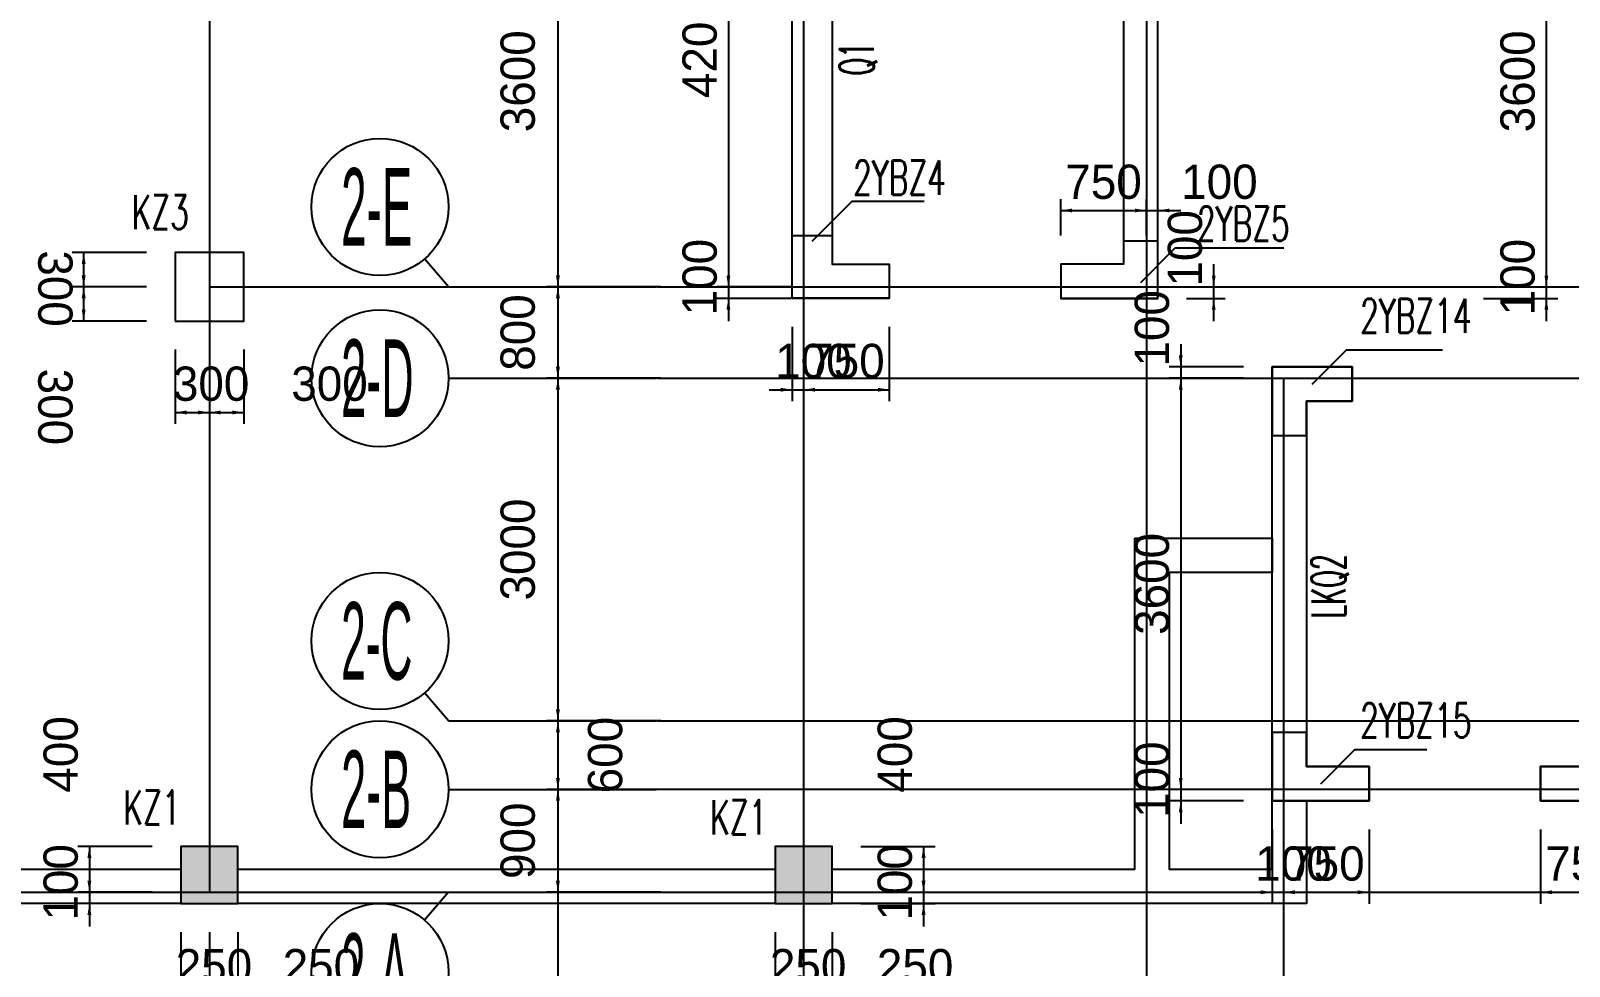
# Model space of a CAD drawing. Extents: x 19107 to 699106, y -67310 to 245688.
# Drawn here: x 534145 to 547608, y 217889 to 226080 of the extents above; entities that cross this region are included whole.
import ezdxf

# ---------------------------------------------------------------- set-up
doc = ezdxf.new("R2010")
doc.units = 0
doc.header["$LTSCALE"] = 100
doc.header["$MEASUREMENT"] = 0
for name, color, linetype in [('DIM', 3, 'Continuous'), ('DOTE', 253, 'Continuous'), ('HATCH', 254, 'Continuous'), ('L-AXIS', 3, 'Continuous'), ('Q-TEXT', 2, 'Continuous'), ('WALL', 3, 'Continuous'), ('wall-主楼', 2, 'Continuous'), ('小尺寸', 4, 'Continuous')]:
    doc.layers.add(name, color=color, linetype=linetype)
doc.layers.add('Select Column Frame Line', color=7, linetype='Continuous', lineweight=0)
doc.layers.add('Select Column Frame Position', color=7, linetype='Continuous', lineweight=0)
doc.styles.get("Standard").update_dxf_attribs({"font": 'standard'})
doc.styles.add('汉字', font='汉字')
doc.dimstyles.get("Standard").update_dxf_attribs({"dimtxt": 300, "dimasz": 100, "dimexe": 100, "dimexo": 250, "dimgap": 100, "dimtad": 0, "dimtoh": 1, "dimdec": 0, "dimdsep": 46, "dimcen": 0.09, "dimclrt": 7, "dimadec": 0, "dimazin": 0, "dimtfac": 1, "dimtdec": 4, "dimtofl": 0, "dimtmove": 0, "dimatfit": 3, "dimfxl": 1, "dimtolj": 1, "dimtzin": 0, "dimarcsym": 0})

# ---------------------------------------------------------------- blocks, each defined once
blk = doc.blocks.new('*D253')
at = {"layer": 'L-AXIS', "color": 0, "linetype": 'ByBlock', "lineweight": -2}
for p, q in [((539629, 219438), (538658, 219438)), ((538758, 219438), (538758, 218538)), ((539658, 218538), (538658, 218538))]:
    blk.add_line(p, q, dxfattribs=at)
for points in [[(538758, 219438), (538775, 219338), (538741, 219338)], [(538758, 218538), (538741, 218638), (538775, 218638)]]:
    blk.add_solid(points, dxfattribs=at)
at = {"layer": 'L-AXIS', "color": 7, "linetype": 'Continuous', "lineweight": -2, "insert": (538408, 218988), "char_height": 300, "width": 556.67, "attachment_point": 5, "rotation": 90, "style": '汉字'}
blk.add_mtext('900', dxfattribs=at)
blk = doc.blocks.new('*D1617')
at = {"layer": 'L-AXIS', "color": 0, "linetype": 'ByBlock', "lineweight": -2}
for p, q in [((539629, 220038), (538658, 220038)), ((538758, 220038), (538758, 219438)), ((539658, 219438), (538658, 219438))]:
    blk.add_line(p, q, dxfattribs=at)
for points in [[(538758, 220038), (538775, 219938), (538741, 219938)], [(538758, 219438), (538741, 219538), (538775, 219538)]]:
    blk.add_solid(points, dxfattribs=at)
at = {"layer": 'L-AXIS', "color": 7, "linetype": 'Continuous', "lineweight": -2, "insert": (539173, 219738), "char_height": 300, "width": 556.67, "attachment_point": 5, "rotation": 90, "style": '汉字'}
blk.add_mtext('600', dxfattribs=at)
blk = doc.blocks.new('*D1956')
at = {"layer": 'L-AXIS', "color": 0, "linetype": 'ByBlock', "lineweight": -2}
for p, q in [((539658, 223038), (538658, 223038)), ((538758, 223038), (538758, 220038)), ((539658, 220038), (538658, 220038))]:
    blk.add_line(p, q, dxfattribs=at)
for points in [[(538758, 223038), (538775, 222938), (538741, 222938)], [(538758, 220038), (538741, 220138), (538775, 220138)]]:
    blk.add_solid(points, dxfattribs=at)
at = {"layer": 'L-AXIS', "color": 7, "linetype": 'Continuous', "lineweight": -2, "insert": (538408, 221538), "char_height": 300, "width": 780, "attachment_point": 5, "rotation": 90, "style": '汉字'}
blk.add_mtext('3000', dxfattribs=at)
blk = doc.blocks.new('*D4944')
at = {"layer": 'L-AXIS', "color": 0, "linetype": 'ByBlock', "lineweight": -2}
for p, q in [((539629, 223838), (538658, 223838)), ((538758, 223838), (538758, 223038)), ((539658, 223038), (538658, 223038))]:
    blk.add_line(p, q, dxfattribs=at)
for points in [[(538758, 223838), (538775, 223738), (538741, 223738)], [(538758, 223038), (538741, 223138), (538775, 223138)]]:
    blk.add_solid(points, dxfattribs=at)
at = {"layer": 'L-AXIS', "color": 7, "linetype": 'Continuous', "lineweight": -2, "insert": (538408, 223438), "char_height": 300, "width": 566.67, "attachment_point": 5, "rotation": 90, "style": '汉字'}
blk.add_mtext('800', dxfattribs=at)
blk = doc.blocks.new('*D298')
at = {"layer": 'L-AXIS', "color": 0, "linetype": 'ByBlock', "lineweight": -2}
for p, q in [((539629, 227438), (538658, 227438)), ((538758, 227438), (538758, 223838)), ((539658, 223838), (538658, 223838))]:
    blk.add_line(p, q, dxfattribs=at)
for points in [[(538758, 227438), (538775, 227338), (538741, 227338)], [(538758, 223838), (538741, 223938), (538775, 223938)]]:
    blk.add_solid(points, dxfattribs=at)
at = {"layer": 'L-AXIS', "color": 7, "linetype": 'Continuous', "lineweight": -2, "insert": (538408, 225638), "char_height": 300, "width": 775, "attachment_point": 5, "rotation": 90, "style": '汉字'}
blk.add_mtext('3600', dxfattribs=at)
blk = doc.blocks.new('_AXISO')
blk.add_circle((0, 0), 0.5)
blk = doc.blocks.new('*D1203')
at = {"layer": '小尺寸', "color": 0, "linetype": 'ByBlock', "lineweight": -2}
for p, q in [((547358, 219087), (547358, 218437)), ((548108, 219087), (548108, 218437)), ((547358, 218537), (548108, 218537))]:
    blk.add_line(p, q, dxfattribs=at)
for points in [[(547358, 218537), (547458, 218554), (547458, 218520)], [(548108, 218537), (548008, 218520), (548008, 218554)]]:
    blk.add_solid(points, dxfattribs=at)
at = {"layer": '小尺寸', "color": 7, "linetype": 'Continuous', "lineweight": -2, "insert": (547733, 218787), "char_height": 300, "width": 566.67, "attachment_point": 5, "style": '汉字'}
blk.add_mtext('750', dxfattribs=at)
blk = doc.blocks.new('*D1321')
at = {"layer": '小尺寸', "color": 0, "linetype": 'ByBlock', "lineweight": -2}
for p, q in [((547408, 223537), (547408, 224037)), ((546858, 223837), (547508, 223837)), ((546858, 223737), (547508, 223737))]:
    blk.add_line(p, q, dxfattribs=at)
for points in [[(547408, 223837), (547392, 223937), (547425, 223937)], [(547408, 223737), (547425, 223637), (547392, 223637)]]:
    blk.add_solid(points, dxfattribs=at)
at = {"layer": '小尺寸', "color": 7, "linetype": 'Continuous', "lineweight": -2, "insert": (547158, 223923), "char_height": 300, "width": 476.67, "attachment_point": 5, "rotation": 90, "style": '汉字'}
blk.add_mtext('100', dxfattribs=at)
blk = doc.blocks.new('*D4284')
at = {"layer": '小尺寸', "color": 0, "linetype": 'ByBlock', "lineweight": -2}
for p, q in [((546858, 227437), (547508, 227437)), ((547408, 223837), (547408, 227437)), ((546858, 223837), (547508, 223837))]:
    blk.add_line(p, q, dxfattribs=at)
for points in [[(547408, 227437), (547425, 227337), (547392, 227337)], [(547408, 223837), (547392, 223937), (547425, 223937)]]:
    blk.add_solid(points, dxfattribs=at)
at = {"layer": '小尺寸', "color": 7, "linetype": 'Continuous', "lineweight": -2, "insert": (547158, 225637), "char_height": 300, "width": 775, "attachment_point": 5, "rotation": 90, "style": '汉字'}
blk.add_mtext('3600', dxfattribs=at)
blk = doc.blocks.new('*D3448')
at = {"layer": '小尺寸', "color": 0, "linetype": 'ByBlock', "lineweight": -2}
for p, q in [((540800, 228037), (540150, 228037)), ((540250, 228037), (540250, 223837)), ((540800, 223837), (540150, 223837))]:
    blk.add_line(p, q, dxfattribs=at)
for points in [[(540250, 228037), (540267, 227937), (540233, 227937)], [(540250, 223837), (540233, 223937), (540267, 223937)]]:
    blk.add_solid(points, dxfattribs=at)
at = {"layer": '小尺寸', "color": 7, "linetype": 'Continuous', "lineweight": -2, "insert": (540000, 225937), "char_height": 300, "width": 790, "attachment_point": 5, "rotation": 90, "style": '汉字'}
blk.add_mtext('4200', dxfattribs=at)
blk = doc.blocks.new('*D3810')
at = {"layer": '小尺寸', "color": 0, "linetype": 'ByBlock', "lineweight": -2}
for p, q in [((540250, 224037), (540250, 223537)), ((540800, 223837), (540150, 223837)), ((540800, 223737), (540150, 223737))]:
    blk.add_line(p, q, dxfattribs=at)
for points in [[(540250, 223837), (540233, 223937), (540267, 223937)], [(540250, 223737), (540267, 223637), (540233, 223637)]]:
    blk.add_solid(points, dxfattribs=at)
at = {"layer": '小尺寸', "color": 7, "linetype": 'Continuous', "lineweight": -2, "insert": (540000, 223923), "char_height": 300, "width": 476.67, "attachment_point": 5, "rotation": 90, "style": '汉字'}
blk.add_mtext('100', dxfattribs=at)
blk = doc.blocks.new('*D1504')
at = {"layer": '小尺寸', "color": 0, "linetype": 'ByBlock', "lineweight": -2}
for p, q in [((540808, 223487), (540808, 222837)), ((540908, 223487), (540908, 222837)), ((540608, 222937), (541108, 222937))]:
    blk.add_line(p, q, dxfattribs=at)
for points in [[(540808, 222937), (540708, 222920), (540708, 222954)], [(540908, 222937), (541008, 222954), (541008, 222920)]]:
    blk.add_solid(points, dxfattribs=at)
at = {"layer": '小尺寸', "color": 7, "linetype": 'Continuous', "lineweight": -2, "insert": (540994, 223187), "char_height": 300, "width": 476.67, "attachment_point": 5, "style": '汉字'}
blk.add_mtext('100', dxfattribs=at)
blk = doc.blocks.new('*D1859')
at = {"layer": '小尺寸', "color": 0, "linetype": 'ByBlock', "lineweight": -2}
for p, q in [((540908, 223487), (540908, 222837)), ((541658, 223487), (541658, 222837)), ((540908, 222937), (541658, 222937))]:
    blk.add_line(p, q, dxfattribs=at)
for points in [[(540908, 222937), (541008, 222954), (541008, 222920)], [(541658, 222937), (541558, 222920), (541558, 222954)]]:
    blk.add_solid(points, dxfattribs=at)
at = {"layer": '小尺寸', "color": 7, "linetype": 'Continuous', "lineweight": -2, "insert": (541283, 223187), "char_height": 300, "width": 566.67, "attachment_point": 5, "style": '汉字'}
blk.add_mtext('750', dxfattribs=at)
blk = doc.blocks.new('*D2180')
at = {"layer": '小尺寸', "color": 0, "linetype": 'ByBlock', "lineweight": -2}
for p, q in [((544208, 223337), (544208, 222837)), ((544758, 223137), (544108, 223137)), ((544758, 223037), (544108, 223037))]:
    blk.add_line(p, q, dxfattribs=at)
for points in [[(544208, 223137), (544192, 223237), (544225, 223237)], [(544208, 223037), (544225, 222937), (544192, 222937)]]:
    blk.add_solid(points, dxfattribs=at)
at = {"layer": '小尺寸', "color": 7, "linetype": 'Continuous', "lineweight": -2, "insert": (543958, 223475), "char_height": 300, "width": 476.67, "attachment_point": 5, "rotation": 90, "style": '汉字'}
blk.add_mtext('100', dxfattribs=at)
blk = doc.blocks.new('*D2534')
at = {"layer": '小尺寸', "color": 0, "linetype": 'ByBlock', "lineweight": -2}
for p, q in [((544208, 219637), (544208, 219137)), ((544758, 219437), (544108, 219437)), ((544758, 219337), (544108, 219337))]:
    blk.add_line(p, q, dxfattribs=at)
for points in [[(544208, 219437), (544192, 219537), (544225, 219537)], [(544208, 219337), (544225, 219237), (544192, 219237)]]:
    blk.add_solid(points, dxfattribs=at)
at = {"layer": '小尺寸', "color": 7, "linetype": 'Continuous', "lineweight": -2, "insert": (543958, 219523), "char_height": 300, "width": 476.67, "attachment_point": 5, "rotation": 90, "style": '汉字'}
blk.add_mtext('100', dxfattribs=at)
blk = doc.blocks.new('*D225')
at = {"layer": '小尺寸', "color": 0, "linetype": 'ByBlock', "lineweight": -2}
for p, q in [((545008, 219087), (545008, 218437)), ((545108, 219087), (545108, 218437)), ((544808, 218537), (545308, 218537))]:
    blk.add_line(p, q, dxfattribs=at)
for points in [[(545008, 218537), (544908, 218520), (544908, 218554)], [(545108, 218537), (545208, 218554), (545208, 218520)]]:
    blk.add_solid(points, dxfattribs=at)
at = {"layer": '小尺寸', "color": 7, "linetype": 'Continuous', "lineweight": -2, "insert": (545195, 218787), "char_height": 300, "width": 476.67, "attachment_point": 5, "style": '汉字'}
blk.add_mtext('100', dxfattribs=at)
blk = doc.blocks.new('*D584')
at = {"layer": '小尺寸', "color": 0, "linetype": 'ByBlock', "lineweight": -2}
for p, q in [((545108, 219087), (545108, 218437)), ((545858, 219087), (545858, 218437)), ((545108, 218537), (545858, 218537))]:
    blk.add_line(p, q, dxfattribs=at)
for points in [[(545108, 218537), (545208, 218554), (545208, 218520)], [(545858, 218537), (545758, 218520), (545758, 218554)]]:
    blk.add_solid(points, dxfattribs=at)
at = {"layer": '小尺寸', "color": 7, "linetype": 'Continuous', "lineweight": -2, "insert": (545483, 218787), "char_height": 300, "width": 566.67, "attachment_point": 5, "style": '汉字'}
blk.add_mtext('750', dxfattribs=at)
blk = doc.blocks.new('*D1831')
at = {"layer": '小尺寸', "color": 0, "linetype": 'ByBlock', "lineweight": -2}
for p, q in [((544758, 223037), (544108, 223037)), ((544208, 223037), (544208, 219437)), ((544758, 219437), (544108, 219437))]:
    blk.add_line(p, q, dxfattribs=at)
for points in [[(544208, 223037), (544225, 222937), (544192, 222937)], [(544208, 219437), (544192, 219537), (544225, 219537)]]:
    blk.add_solid(points, dxfattribs=at)
at = {"layer": '小尺寸', "color": 7, "linetype": 'Continuous', "lineweight": -2, "insert": (543958, 221237), "char_height": 300, "width": 775, "attachment_point": 5, "rotation": 90, "style": '汉字'}
blk.add_mtext('3600', dxfattribs=at)
blk = doc.blocks.new('*D862')
at = {"layer": '小尺寸', "color": 0, "linetype": 'ByBlock', "lineweight": -2}
for p, q in [((543158, 224288), (543158, 224606)), ((543908, 224288), (543908, 224606)), ((543158, 224506), (543908, 224506))]:
    blk.add_line(p, q, dxfattribs=at)
for points in [[(543158, 224506), (543258, 224523), (543258, 224490)], [(543908, 224506), (543808, 224490), (543808, 224523)]]:
    blk.add_solid(points, dxfattribs=at)
at = {"layer": '小尺寸', "color": 7, "linetype": 'Continuous', "lineweight": -2, "insert": (543533, 224756), "char_height": 300, "width": 566.67, "attachment_point": 5, "rotation": 360, "style": '汉字'}
blk.add_mtext('750', dxfattribs=at)
blk = doc.blocks.new('*D3836')
at = {"layer": '小尺寸', "color": 0, "linetype": 'ByBlock', "lineweight": -2}
for p, q in [((543908, 224288), (543908, 224606)), ((544008, 224288), (544008, 224606)), ((543708, 224506), (544208, 224506))]:
    blk.add_line(p, q, dxfattribs=at)
for points in [[(543908, 224506), (543808, 224490), (543808, 224523)], [(544008, 224506), (544108, 224523), (544108, 224490)]]:
    blk.add_solid(points, dxfattribs=at)
at = {"layer": '小尺寸', "color": 7, "linetype": 'Continuous', "lineweight": -2, "insert": (544547, 224756), "char_height": 300, "width": 476.67, "attachment_point": 5, "rotation": 360, "style": '汉字'}
blk.add_mtext('100', dxfattribs=at)
blk = doc.blocks.new('*D4168')
at = {"layer": '小尺寸', "color": 0, "linetype": 'ByBlock', "lineweight": -2}
for p, q in [((544497, 223537), (544497, 224037)), ((544258, 223837), (544597, 223837)), ((544258, 223737), (544597, 223737))]:
    blk.add_line(p, q, dxfattribs=at)
for points in [[(544497, 223837), (544481, 223937), (544514, 223937)], [(544497, 223737), (544514, 223637), (544481, 223637)]]:
    blk.add_solid(points, dxfattribs=at)
at = {"layer": '小尺寸', "color": 7, "linetype": 'Continuous', "lineweight": -2, "insert": (544247, 224175), "char_height": 300, "width": 476.67, "attachment_point": 5, "rotation": 90, "style": '汉字'}
blk.add_mtext('100', dxfattribs=at)
blk = doc.blocks.new('*D3799')
at = {"layer": 'DIM', "color": 0, "linetype": 'ByBlock', "lineweight": -2}
for p, q in [((541408, 218938), (542058, 218938)), ((541958, 218938), (541958, 218538)), ((541408, 218538), (542058, 218538))]:
    blk.add_line(p, q, dxfattribs=at)
for points in [[(541958, 218938), (541975, 218838), (541941, 218838)], [(541958, 218538), (541941, 218638), (541975, 218638)]]:
    blk.add_solid(points, dxfattribs=at)
at = {"layer": 'DIM', "color": 7, "linetype": 'Continuous', "lineweight": -2, "insert": (541708, 219744), "char_height": 300, "width": 576.67, "attachment_point": 5, "rotation": 90, "style": '汉字'}
blk.add_mtext('400', dxfattribs=at)
blk = doc.blocks.new('*D1496')
at = {"layer": 'DIM', "color": 0, "linetype": 'ByBlock', "lineweight": -2}
for p, q in [((541958, 218738), (541958, 218238)), ((541408, 218538), (542058, 218538)), ((541408, 218438), (542058, 218438))]:
    blk.add_line(p, q, dxfattribs=at)
for points in [[(541958, 218538), (541941, 218638), (541975, 218638)], [(541958, 218438), (541975, 218338), (541941, 218338)]]:
    blk.add_solid(points, dxfattribs=at)
at = {"layer": 'DIM', "color": 7, "linetype": 'Continuous', "lineweight": -2, "insert": (541708, 218624), "char_height": 300, "width": 476.67, "attachment_point": 5, "rotation": 90, "style": '汉字'}
blk.add_mtext('100', dxfattribs=at)
blk = doc.blocks.new('*D1849')
at = {"layer": 'DIM', "color": 0, "linetype": 'ByBlock', "lineweight": -2}
for p, q in [((540658, 218188), (540658, 217538)), ((540908, 218188), (540908, 217538)), ((540458, 217638), (541108, 217638))]:
    blk.add_line(p, q, dxfattribs=at)
for points in [[(540658, 217638), (540558, 217621), (540558, 217655)], [(540908, 217638), (541008, 217655), (541008, 217621)]]:
    blk.add_solid(points, dxfattribs=at)
at = {"layer": 'DIM', "color": 7, "linetype": 'Continuous', "lineweight": -2, "insert": (540948, 217888), "char_height": 300, "width": 566.67, "attachment_point": 5, "style": '汉字'}
blk.add_mtext('250', dxfattribs=at)
blk = doc.blocks.new('*D2172')
at = {"layer": 'DIM', "color": 0, "linetype": 'ByBlock', "lineweight": -2}
for p, q in [((540908, 218188), (540908, 217538)), ((541158, 218188), (541158, 217538)), ((540908, 217638), (541158, 217638))]:
    blk.add_line(p, q, dxfattribs=at)
for points in [[(540908, 217638), (541008, 217655), (541008, 217621)], [(541158, 217638), (541058, 217621), (541058, 217655)]]:
    blk.add_solid(points, dxfattribs=at)
at = {"layer": 'DIM', "color": 7, "linetype": 'Continuous', "lineweight": -2, "insert": (541884, 217888), "char_height": 300, "width": 566.67, "attachment_point": 5, "style": '汉字'}
blk.add_mtext('250', dxfattribs=at)
blk = doc.blocks.new('*D1255')
at = {"layer": 'DIM', "color": 0, "linetype": 'ByBlock', "lineweight": -2}
for p, q in [((535208, 218938), (534558, 218938)), ((534658, 218938), (534658, 218538)), ((535208, 218538), (534558, 218538))]:
    blk.add_line(p, q, dxfattribs=at)
for points in [[(534658, 218938), (534675, 218838), (534641, 218838)], [(534658, 218538), (534641, 218638), (534675, 218638)]]:
    blk.add_solid(points, dxfattribs=at)
at = {"layer": 'DIM', "color": 7, "linetype": 'Continuous', "lineweight": -2, "insert": (534408, 219744), "char_height": 300, "width": 576.67, "attachment_point": 5, "rotation": 90, "style": '汉字'}
blk.add_mtext('400', dxfattribs=at)
blk = doc.blocks.new('*D4225')
at = {"layer": 'DIM', "color": 0, "linetype": 'ByBlock', "lineweight": -2}
for p, q in [((534658, 218738), (534658, 218238)), ((535208, 218538), (534558, 218538)), ((535208, 218438), (534558, 218438))]:
    blk.add_line(p, q, dxfattribs=at)
for points in [[(534658, 218538), (534641, 218638), (534675, 218638)], [(534658, 218438), (534675, 218338), (534641, 218338)]]:
    blk.add_solid(points, dxfattribs=at)
at = {"layer": 'DIM', "color": 7, "linetype": 'Continuous', "lineweight": -2, "insert": (534408, 218624), "char_height": 300, "width": 476.67, "attachment_point": 5, "rotation": 90, "style": '汉字'}
blk.add_mtext('100', dxfattribs=at)
blk = doc.blocks.new('*D4258')
at = {"layer": 'DIM', "color": 0, "linetype": 'ByBlock', "lineweight": -2}
for p, q in [((535458, 218188), (535458, 217538)), ((535708, 218188), (535708, 217538)), ((535258, 217638), (535908, 217638))]:
    blk.add_line(p, q, dxfattribs=at)
for points in [[(535458, 217638), (535358, 217621), (535358, 217655)], [(535708, 217638), (535808, 217655), (535808, 217621)]]:
    blk.add_solid(points, dxfattribs=at)
at = {"layer": 'DIM', "color": 7, "linetype": 'Continuous', "lineweight": -2, "insert": (535748, 217888), "char_height": 300, "width": 566.67, "attachment_point": 5, "style": '汉字'}
blk.add_mtext('250', dxfattribs=at)
blk = doc.blocks.new('*D4580')
at = {"layer": 'DIM', "color": 0, "linetype": 'ByBlock', "lineweight": -2}
for p, q in [((535708, 218188), (535708, 217538)), ((535958, 218188), (535958, 217538)), ((535708, 217638), (535958, 217638))]:
    blk.add_line(p, q, dxfattribs=at)
for points in [[(535708, 217638), (535808, 217655), (535808, 217621)], [(535958, 217638), (535858, 217621), (535858, 217655)]]:
    blk.add_solid(points, dxfattribs=at)
at = {"layer": 'DIM', "color": 7, "linetype": 'Continuous', "lineweight": -2, "insert": (536684, 217888), "char_height": 300, "width": 566.67, "attachment_point": 5, "style": '汉字'}
blk.add_mtext('250', dxfattribs=at)
blk = doc.blocks.new('*D3592')
at = {"layer": 'DIM', "color": 0, "linetype": 'ByBlock', "lineweight": -2}
for p, q in [((535408, 223288), (535408, 222638)), ((535708, 223288), (535708, 222638)), ((535408, 222738), (535708, 222738))]:
    blk.add_line(p, q, dxfattribs=at)
for points in [[(535408, 222738), (535508, 222755), (535508, 222721)], [(535708, 222738), (535608, 222721), (535608, 222755)]]:
    blk.add_solid(points, dxfattribs=at)
at = {"layer": 'DIM', "color": 7, "linetype": 'Continuous', "lineweight": -2, "insert": (535723, 222988), "char_height": 300, "width": 566.67, "attachment_point": 5, "style": '汉字'}
blk.add_mtext('300', dxfattribs=at)
blk = doc.blocks.new('*D3963')
at = {"layer": 'DIM', "color": 0, "linetype": 'ByBlock', "lineweight": -2}
for p, q in [((535708, 223288), (535708, 222638)), ((536008, 223288), (536008, 222638)), ((535708, 222738), (536008, 222738))]:
    blk.add_line(p, q, dxfattribs=at)
for points in [[(535708, 222738), (535808, 222755), (535808, 222721)], [(536008, 222738), (535908, 222721), (535908, 222755)]]:
    blk.add_solid(points, dxfattribs=at)
at = {"layer": 'DIM', "color": 7, "linetype": 'Continuous', "lineweight": -2, "insert": (536759, 222988), "char_height": 300, "width": 566.67, "attachment_point": 5, "style": '汉字'}
blk.add_mtext('300', dxfattribs=at)
blk = doc.blocks.new('*D4295')
at = {"layer": 'DIM', "color": 0, "linetype": 'ByBlock', "lineweight": -2}
for p, q in [((535158, 223838), (534508, 223838)), ((534608, 223538), (534608, 223838)), ((535158, 223538), (534508, 223538))]:
    blk.add_line(p, q, dxfattribs=at)
for points in [[(534608, 223838), (534625, 223738), (534591, 223738)], [(534608, 223538), (534591, 223638), (534625, 223638)]]:
    blk.add_solid(points, dxfattribs=at)
at = {"layer": 'DIM', "color": 7, "linetype": 'Continuous', "lineweight": -2, "insert": (534358, 222787), "char_height": 300, "width": 566.67, "attachment_point": 5, "rotation": 270, "style": '汉字'}
blk.add_mtext('300', dxfattribs=at)
blk = doc.blocks.new('*D4656')
at = {"layer": 'DIM', "color": 0, "linetype": 'ByBlock', "lineweight": -2}
for p, q in [((535158, 224138), (534508, 224138)), ((534608, 223838), (534608, 224138)), ((535158, 223838), (534508, 223838))]:
    blk.add_line(p, q, dxfattribs=at)
for points in [[(534608, 224138), (534625, 224038), (534591, 224038)], [(534608, 223838), (534591, 223938), (534625, 223938)]]:
    blk.add_solid(points, dxfattribs=at)
at = {"layer": 'DIM', "color": 7, "linetype": 'Continuous', "lineweight": -2, "insert": (534358, 223823), "char_height": 300, "width": 566.67, "attachment_point": 5, "rotation": 270, "style": '汉字'}
blk.add_mtext('300', dxfattribs=at)

msp = doc.modelspace()

# ---------------------------------------------------------------- hatches: boundary and pattern name
at = {"layer": 'HATCH'}
for points in [[(535458.1, 218437.9), (535958.1, 218437.9), (535958.1, 218937.9), (535458.1, 218937.9)], [(540658.1, 218437.9), (541158.1, 218437.9), (541158.1, 218937.9), (540658.1, 218937.9)]]:
    msp.add_hatch(color=256, dxfattribs=at).paths.add_polyline_path(points, flags=0)

# ---------------------------------------------------------------- linework, layer by layer
at = {"layer": 'DOTE'}
for p, q in [((535708.1, 238913.1), (535708.1, 218537.9)), ((538758.1, 238913.1), (538758.1, 94087.9)), ((540908.1, 234260.7), (540908.1, 210429.3)), ((543908.1, 227437.9), (543908.1, 210429.3)), ((535708.1, 223837.9), (539616.4, 223837.9)), ((539629.1, 223837.9), (599108.1, 223837.9)), ((539629.1, 223037.9), (585908.1, 223037.9)), ((545108.1, 223037.9), (545108.1, 210429.3)), ((539629.1, 220037.9), (582908.1, 220037.9)), ((587069.7, 219437.9), (539629.1, 219437.9)), ((530358.1, 218537.9), (599408.1, 218537.9))]:
    msp.add_line(p, q, dxfattribs=at)
at = {"layer": 'L-AXIS'}
for p, q in [((537800.8, 223837.9), (537591.3, 224082.4)), ((537800.8, 223837.9), (539616.4, 223837.9)), ((537800.8, 223037.9), (539616.4, 223037.9)), ((537800.8, 220037.9), (537591.3, 220282.4)), ((537800.8, 220037.9), (539616.4, 220037.9)), ((537800.8, 219437.9), (539616.4, 219437.9)), ((537800.8, 218537.9), (537591.3, 218293.5)), ((537800.8, 218537.9), (539616.4, 218537.9))]:
    msp.add_line(p, q, dxfattribs=at)
at = {"layer": 'Select Column Frame Line', "color": 200, "linetype": 'Continuous', "lineweight": -3}
for p in [(543858.1, 223877.4), (545109.3, 224177.4)]:
    msp.add_line(p, (544158.1, 224177.4), dxfattribs=at)
for points in [[(540983.1, 224236.9), (541333.1, 224586.9), (541963.1, 224586.9)], [(545358.3, 222986.9), (545658.3, 223286.9), (546498.3, 223286.9)], [(545433.3, 219486.9), (545733.3, 219786.9), (546363.3, 219786.9)]]:
    msp.add_lwpolyline(points, dxfattribs=at)
at = {"layer": 'Select Column Frame Position', "color": 235, "linetype": 'Continuous', "lineweight": -3}
for points in [[(540808.1, 223736.9), (540808.1, 224286.9), (541158.1, 224286.9), (541158.1, 224037.9), (541658.1, 224037.9), (541658.1, 223736.9), (540808.1, 223736.9)], [(543708.1, 224236.9), (543708.1, 224037.9), (543158.1, 224037.9), (543158.1, 223736.9), (544008.1, 223736.9), (544008.1, 224236.9), (543708.1, 224236.9)], [(545008.3, 223136.9), (545008.3, 222536.9), (545308.3, 222536.9), (545308.3, 222836.9), (545708.3, 222836.9), (545708.3, 223136.9), (545008.3, 223136.9)], [(547358.3, 219636.9), (547358.3, 219336.9), (548208.3, 219336.9), (548208.3, 219936.9), (549058.3, 219936.9), (549058.3, 220236.9), (547908.3, 220236.9), (547908.3, 219636.9), (547358.3, 219636.9)], [(545008.3, 219936.9), (545008.3, 219336.9), (545858.3, 219336.9), (545858.3, 219636.9), (545308.3, 219636.9), (545308.3, 219936.9), (545008.3, 219936.9)]]:
    msp.add_lwpolyline(points, dxfattribs=at)
at = {"layer": 'Select Column Frame Position', "color": 7, "linetype": 'Continuous', "lineweight": -3}
for points in [[(535408.1, 223537.9), (536008.1, 223537.9), (536008.1, 224137.9), (535408.1, 224137.9), (535408.1, 223537.9)], [(535458.1, 218437.9), (535958.1, 218437.9), (535958.1, 218937.9), (535458.1, 218937.9), (535458.1, 218437.9)], [(540658.1, 218437.9), (541158.1, 218437.9), (541158.1, 218937.9), (540658.1, 218937.9), (540658.1, 218437.9)]]:
    msp.add_lwpolyline(points, dxfattribs=at)
at = {"layer": 'WALL'}
msp.add_lwpolyline([(543808.1, 221637.9), (545008.1, 221637.9), (545008.1, 221337.9), (544118.1, 221337.9, 0.4142136), (544108.1, 221327.9), (544108.1, 218737.9), (545008.1, 218737.9), (545008.1, 219337.9), (545308.1, 219337.9), (545308.1, 218437.9), (541158.1, 218437.9), (541158.1, 218737.9), (543808.1, 218737.9), (543808.1, 221637.9)], format="xyb", dxfattribs=at)
for points in [[(530608.1, 218737.9), (535458.1, 218737.9), (535458.1, 218437.9), (530608.1, 218437.9)], [(535958.1, 218737.9), (540658.1, 218737.9), (540658.1, 218437.9), (535958.1, 218437.9)]]:
    msp.add_lwpolyline(points, close=True, dxfattribs=at)
at = {"layer": 'wall-主楼'}
for points in [[(541158.1, 224037.9), (541658.1, 224037.9), (541658.1, 223737.9), (540808.1, 223737.9), (540808.1, 228037.9), (541158.1, 228037.9)], [(544008.1, 223737.9), (544008.1, 227237.9), (546608.1, 227237.9), (546608.1, 227537.9), (543708.1, 227537.9), (543708.1, 224037.9), (543158.1, 224037.9), (543158.1, 223737.9)], [(545308.1, 222837.9), (545308.1, 219637.9), (545858.1, 219637.9), (545858.1, 219337.9), (545008.1, 219337.9), (545008.1, 223137.9), (545708.1, 223137.9), (545708.1, 222837.9)], [(549058.1, 219937.9), (548208.1, 219937.9), (548208.1, 219337.9), (547358.1, 219337.9), (547358.1, 219637.9), (547908.1, 219637.9), (547908.1, 220237.9), (549058.1, 220237.9)]]:
    msp.add_lwpolyline(points, close=True, dxfattribs=at)

# ---------------------------------------------------------------- block references
at = {"layer": 'L-AXIS'}
ref = msp.add_blockref('_AXISO', (537200.8, 224537.9), dxfattribs=dict(at, xscale=1199.999999999997, yscale=1200, rotation=359.9996457873818))
ref.add_attrib('A', '2-E', (536861.4, 224198.5), dxfattribs={"height": 678.82, "style": '汉字', "width": 0.440678})
ref = msp.add_blockref('_AXISO', (537200.8, 223037.9), dxfattribs=dict(at, xscale=1199.999999999997, yscale=1200, rotation=359.9996457873818))
ref.add_attrib('A', '2-D', (536861.4, 222698.5), dxfattribs={"height": 678.82, "style": '汉字', "width": 0.433333})
ref = msp.add_blockref('_AXISO', (537200.8, 220737.9), dxfattribs=dict(at, xscale=1199.999999999997, yscale=1200, rotation=359.9996457873818))
ref.add_attrib('A', '2-C', (536861.4, 220398.5), dxfattribs={"height": 678.82, "style": '汉字', "width": 0.42623})
ref = msp.add_blockref('_AXISO', (537200.8, 219437.9), dxfattribs=dict(at, xscale=1199.999999999997, yscale=1200, rotation=359.9996457873818))
ref.add_attrib('A', '2-B', (536861.4, 219098.5), dxfattribs={"height": 678.82, "style": '汉字', "width": 0.433333})
ref = msp.add_blockref('_AXISO', (537200.8, 217837.9), dxfattribs=dict(at, xscale=1199.999999999997, yscale=1200, rotation=359.9996457873818))
ref.add_attrib('A', '2-A', (536861.4, 217498.5), dxfattribs={"height": 678.82, "style": '汉字', "width": 0.419355})

# ---------------------------------------------------------------- texts
at = {"color": 200, "linetype": 'Continuous', "lineweight": -3, "width": 0.7}
for s, p in [('2YBZ4', (541341.5, 224643.3)), ('2YBZ5', (544350.3, 224241)), ('2YBZ14', (545778, 223434.4)), ('2YBZ15', (545778, 219891.4))]:
    msp.add_text(s, height=300, rotation=360, dxfattribs=at).set_placement(p)
for s, p in [('KZ3', (535028.1, 224342)), ('KZ1', (534955.6, 219129.2)), ('KZ1', (540090.2, 219044))]:
    msp.add_text(s, height=300, dxfattribs=at).set_placement(p)
at = {"layer": 'Q-TEXT', "color": 3, "width": 0.6}
for s, p in [('Q1', (541522.4, 225688.4)), ('LKQ2', (545651.8, 220935.4))]:
    msp.add_text(s, height=300, rotation=90, dxfattribs=at).set_placement(p)

# ---------------------------------------------------------------- dimensions: what is measured, and where the dimension line sits
at = {"layer": 'DIM', "color": 200}
for p1, p2, distance, picture, middle in [((535408.1, 223837.9), (535408.1, 224137.9), 800, '*D4656', (534358.1, 224356)), ((535408.1, 223537.9), (535408.1, 223837.9), 800, '*D4295', (534358.1, 223319.9)), ((535408.1, 223537.9), (535708.1, 223537.9), -800, '*D3592', (535190, 222987.9)), ((535708.1, 223537.9), (536008.1, 223537.9), -800, '*D3963', (536226.1, 222987.9)), ((535458.1, 218937.9), (535458.1, 218537.9), -800, '*D1255', (534408.1, 219156)), ((541158.1, 218937.9), (541158.1, 218537.9), 800, '*D3799', (541708.1, 219156)), ((535458.1, 218537.9), (535458.1, 218437.9), -800, '*D4225', (534408.1, 218236)), ((541158.1, 218537.9), (541158.1, 218437.9), 800, '*D1496', (541708.1, 218236)), ((535458.1, 218437.9), (535708.1, 218437.9), -800, '*D4258', (535240, 217887.9)), ((535708.1, 218437.9), (535958.1, 218437.9), -800, '*D4580', (536176.1, 217887.9)), ((540658.1, 218437.9), (540908.1, 218437.9), -800, '*D1849', (540440, 217887.9)), ((540908.1, 218437.9), (541158.1, 218437.9), -800, '*D2172', (541376.1, 217887.9))]:
    dim = msp.add_aligned_dim(p1=p1, p2=p2, distance=distance, dimstyle='Standard', dxfattribs=at)
    dim.commit()
    dim.dimension.update_dxf_attribs({"geometry": picture, "text_midpoint": middle})
at = {"layer": 'L-AXIS'}
for base, p1, p2, picture, middle in [((538758.1, 223837.9), (539879.1, 227437.9), (539908.1, 223837.9), '*D298', (538408.1, 225637.9)), ((538758.1, 223037.9), (539879.1, 223837.9), (539908.1, 223037.9), '*D4944', (538408.1, 223437.9)), ((538758.1, 220037.9), (539908.1, 223037.9), (539908.1, 220037.9), '*D1956', (538408.1, 221537.9)), ((538758.1, 219437.9), (539879.1, 220037.9), (539908.1, 219437.9), '*D1617', (539173.1, 219737.9)), ((538758.1, 218537.9), (539879.1, 219437.9), (539908.1, 218537.9), '*D253', (538408.1, 218987.9))]:
    dim = msp.add_linear_dim(base=base, p1=p1, p2=p2, angle=90, dimstyle='Standard', dxfattribs=at)
    dim.commit()
    dim.dimension.update_dxf_attribs({"geometry": picture, "text_midpoint": middle})
at = {"layer": '小尺寸'}
for p1, p2, picture, middle in [((541049.9, 228036.9), (541049.9, 223836.6), '*D3448', (539999.9, 225936.8)), ((546608.3, 223836.6), (546608.3, 227436.6), '*D4284', (547158.3, 225636.6)), ((541049.9, 223836.6), (541049.9, 223736.9), '*D3810', (539999.9, 223535)), ((546608.3, 223736.9), (546608.3, 223836.6), '*D1321', (547158.3, 223535)), ((545008.3, 223136.9), (545008.3, 223036.6), '*D2180', (543958.3, 223086.8)), ((540808.1, 223736.9), (540908.1, 223736.9), '*D1504', (540606.1, 223186.9)), ((540908.1, 223736.9), (541658.1, 223736.9), '*D1859', (541283.1, 223186.9)), ((545008.3, 223036.6), (545008.3, 219436.6), '*D1831', (543958.3, 221236.6)), ((545008.3, 219436.6), (545008.3, 219336.9), '*D2534', (543958.3, 219135)), ((545008.3, 219336.9), (545108.1, 219336.9), '*D225', (544806.4, 218786.9)), ((545108.1, 219336.9), (545858.3, 219336.9), '*D584', (545483.2, 218786.9)), ((547358.3, 219336.9), (548108.1, 219336.9), '*D1203', (547733.2, 218786.9))]:
    dim = msp.add_aligned_dim(p1=p1, p2=p2, distance=-800, dimstyle='Standard', dxfattribs=at)
    dim.commit()
    dim.dimension.update_dxf_attribs({"geometry": picture, "text_midpoint": middle})
for base, p1, p2, angle, picture, middle in [((543908.1, 224506.4), (543158.1, 224037.9), (543908.1, 224037.9), 360, '*D862', (543533.1, 224756.4)), ((544008.1, 224506.4), (543908.1, 224037.9), (544008.1, 224037.9), 360, '*D3836', (544158.9, 224756.4)), ((544497.3, 223836.6), (544008.1, 223736.9), (544008.1, 223836.6), 90, '*D4168', (544247.3, 223786.8))]:
    dim = msp.add_linear_dim(base=base, p1=p1, p2=p2, angle=angle, dimstyle='Standard', dxfattribs=at)
    dim.commit()
    dim.dimension.update_dxf_attribs({"geometry": picture, "text_midpoint": middle})

doc.saveas('drawing.dxf')
